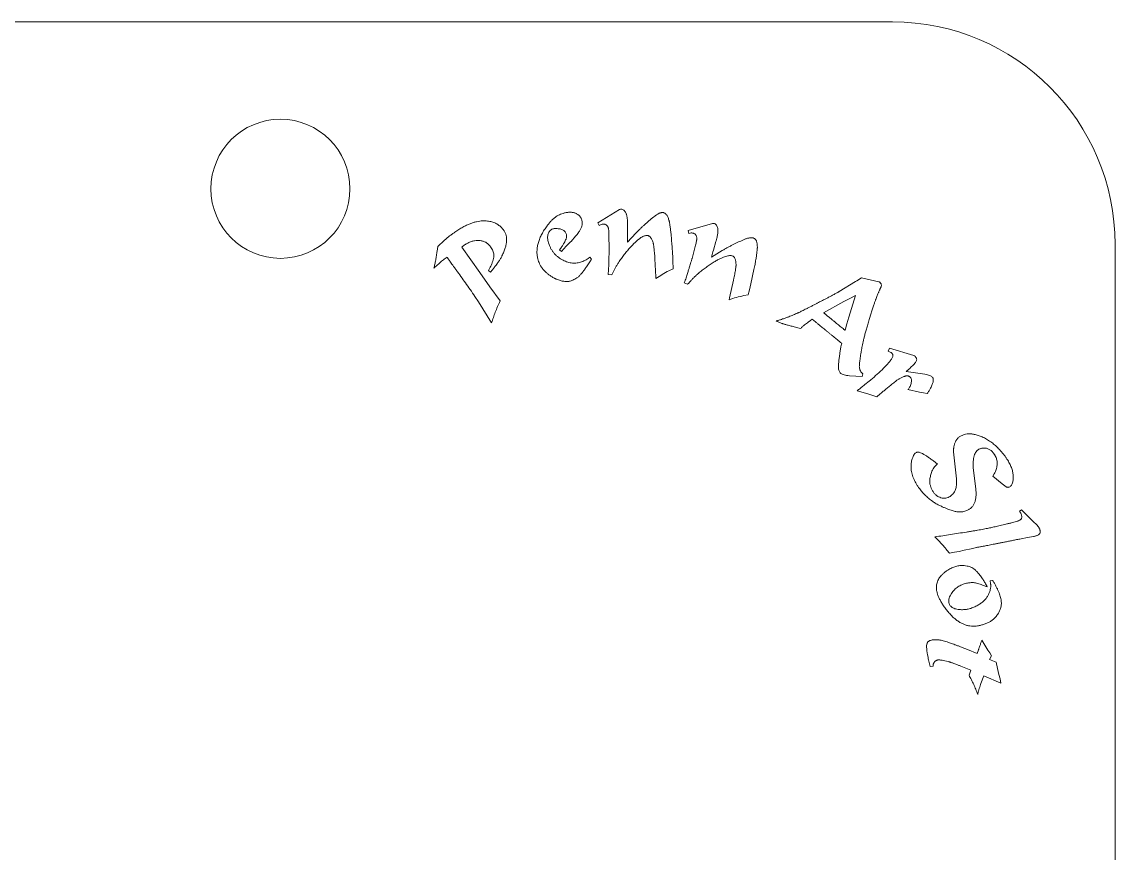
# Model space of a CAD drawing. Header units: millimetres. Extents: x -30 to 30, y -30 to 30.
# Drawn here: x -9.29 to 30, y 0.12 to 30 of the extents above; entities that cross this region are included whole.
import ezdxf

# ---------------------------------------------------------------- set-up
doc = ezdxf.new("R2010")
doc.units = ezdxf.units.MM

msp = doc.modelspace()

# ---------------------------------------------------------------- linework, layer by layer
at = {"color": 7, "linetype": 'Continuous', "lineweight": 15}
for p, q in [((22, 30), (-22, 30)), ((12.183, 23.251), (11.41, 22.774)), ((11.41, 22.774), (11.459, 22.684)), ((11.459, 22.684), (11.502, 22.708)), ((11.798, 22.518), (11.803, 22.417)), ((11.803, 22.417), (11.806, 22.334)), ((12.47, 22.343), (12.479, 22.663)), ((12.778, 22.41), (12.472, 22.078)), ((12.479, 22.663), (12.476, 22.691)), ((15.528, 22.752), (14.656, 22.5)), ((14.656, 22.5), (14.677, 22.399)), ((14.677, 22.399), (14.725, 22.411)), ((5.882, 22.141), (5.653, 21.927)), ((10.272, 21.933), (10.426, 22.088)), ((10.426, 22.088), (10.445, 22.108)), ((10.445, 22.108), (10.603, 22.292)), ((11.806, 22.334), (11.815, 21.843)), ((12.469, 22.27), (12.47, 22.343)), ((12.472, 22.078), (12.469, 22.27)), ((14.099, 21.532), (14.064, 22.061)), ((14.938, 22.05), (14.917, 21.969)), ((14.959, 22.148), (14.938, 22.05)), ((15.561, 21.8), (15.654, 22.105)), ((15.654, 22.105), (15.66, 22.133)), ((5.653, 21.927), (5.633, 21.763)), ((6.521, 21.9), (6.62, 21.98)), ((7.162, 20.989), (6.521, 21.9)), ((10.077, 21.87), (10.029, 21.812)), ((10.029, 21.812), (10.106, 21.751)), ((10.106, 21.751), (10.272, 21.933)), ((14.917, 21.969), (14.795, 21.494)), ((15.875, 21.78), (15.491, 21.543)), ((15.491, 21.543), (15.54, 21.729)), ((15.54, 21.729), (15.561, 21.8)), ((30, -22), (30, 22)), ((11.117, 21.54), (11.062, 21.498)), ((11.186, 21.472), (11.117, 21.54)), ((11.12, 21.376), (11.186, 21.472)), ((13.458, 21.488), (13.492, 20.839)), ((14.109, 21.311), (14.099, 21.532)), ((14.11, 21.223), (14.109, 21.311)), ((14.111, 21.123), (14.11, 21.223)), ((7.528, 20.476), (7.162, 20.989)), ((7.542, 21.186), (7.475, 21.067)), ((7.475, 21.067), (7.556, 21.006)), ((7.556, 21.006), (7.664, 21.148)), ((11.781, 20.925), (11.908, 20.905)), ((11.908, 20.905), (11.935, 20.958)), ((11.935, 20.958), (11.957, 21.002)), ((13.492, 20.839), (13.497, 20.775)), ((13.964, 21.057), (14.111, 21.123)), ((16.911, 20.58), (17.02, 21.099)), ((7.893, 19.967), (7.528, 20.476)), ((14.515, 20.619), (14.632, 20.566)), ((14.632, 20.566), (14.673, 20.609)), ((14.673, 20.609), (14.706, 20.645)), ((16.282, 20.71), (16.14, 20.076)), ((16.86, 20.364), (16.911, 20.58)), ((20.67, 20.672), (20.082, 20.304)), ((20.712, 20.695), (20.67, 20.672)), ((20.884, 20.802), (20.712, 20.695)), ((21.511, 20.658), (20.884, 20.802)), ((6.992, 20.127), (7.119, 19.937)), ((16.14, 20.076), (16.126, 20.013)), ((16.653, 20.159), (16.813, 20.183)), ((16.813, 20.183), (16.839, 20.28)), ((16.839, 20.28), (16.86, 20.364)), ((20.25, 19.947), (20.459, 20.057)), ((20.666, 20.165), (20.428, 19.38)), ((20.459, 20.057), (20.666, 20.165)), ((7.119, 19.937), (7.589, 19.186)), ((19.522, 19.546), (20.25, 19.947)), ((18.971, 19.208), (19.05, 19.267)), ((19.05, 19.267), (19.117, 19.312)), ((19.117, 19.312), (19.226, 19.216)), ((20.428, 19.38), (20.359, 19.146)), ((21.161, 19.301), (21.233, 19.532)), ((18.469, 19.036), (18.696, 18.973)), ((19.226, 19.216), (19.241, 19.204)), ((20.359, 19.146), (20.293, 18.916)), ((20.146, 18.321), (20.107, 18.087)), ((20.169, 18.421), (20.146, 18.321)), ((20.173, 18.447), (20.169, 18.421)), ((21.889, 18.272), (21.838, 18.16)), ((21.838, 18.16), (21.892, 18.145)), ((22.768, 18.009), (21.889, 18.272)), ((20.905, 17.252), (20.934, 17.346)), ((22.492, 17.432), (22.637, 17.557)), ((23.157, 17.335), (22.492, 17.432)), ((22.637, 17.557), (22.648, 17.573)), ((22.648, 17.573), (22.748, 17.673)), ((23.208, 17.324), (23.157, 17.335)), ((20.451, 17.283), (20.905, 17.252)), ((20.731, 16.738), (20.942, 16.675)), ((20.942, 16.675), (21.148, 16.613)), ((21.148, 16.613), (21.293, 16.573)), ((21.293, 16.573), (21.437, 16.527)), ((21.437, 16.527), (21.561, 16.629)), ((22.555, 16.786), (22.972, 16.691)), ((22.972, 16.691), (23.107, 16.665)), ((23.107, 16.665), (23.243, 16.642)), ((24.192, 14.547), (24.292, 13.681)), ((23.611, 14.108), (23.474, 14.216)), ((24.901, 13.967), (24.895, 14.004)), ((24.992, 13.221), (24.901, 13.967)), ((25.657, 13.756), (25.602, 13.67)), ((24.292, 13.681), (24.301, 13.576)), ((25.602, 13.67), (25.939, 13.398)), ((25.939, 13.398), (26.089, 13.286)), ((26.636, 12.464), (26.566, 12.415)), ((26.566, 12.415), (26.591, 12.378)), ((27.042, 12.059), (26.636, 12.464)), ((26.5, 12.058), (26.306, 12.002)), ((27.064, 12.035), (27.042, 12.059)), ((27.17, 11.928), (27.064, 12.035)), ((27.243, 11.847), (27.17, 11.928)), ((26.62, 11.42), (26.845, 11.462)), ((26.845, 11.462), (27.069, 11.499)), ((24.39, 10.968), (24.577, 11.008)), ((24.577, 11.008), (24.823, 11.062)), ((24.823, 11.062), (25.014, 11.108)), ((24.045, 10.901), (24.228, 10.936)), ((24.228, 10.936), (24.39, 10.968)), ((25.594, 9.925), (25.511, 9.913)), ((25.511, 9.913), (25.526, 9.816)), ((24.068, 9.371), (24.121, 9.454)), ((25.233, 9.756), (25.403, 9.688)), ((25.429, 7.414), (25.21, 7.776)), ((23.236, 7.395), (23.262, 7.244)), ((23.262, 7.244), (23.268, 7.208)), ((25.036, 7.295), (24.693, 7.445)), ((25.087, 7.427), (25.036, 7.295)), ((25.494, 7.315), (25.429, 7.414)), ((25.49, 7.087), (25.555, 7.219)), ((25.728, 6.982), (25.49, 7.087)), ((25.555, 7.219), (25.494, 7.315)), ((23.354, 6.832), (23.457, 6.847)), ((23.821, 7.045), (23.998, 7.007)), ((23.998, 7.007), (24.025, 7.001)), ((24.453, 6.843), (24.753, 6.719)), ((24.813, 6.695), (24.748, 6.515)), ((24.753, 6.719), (24.813, 6.695)), ((25.777, 6.763), (25.728, 6.982)), ((25.825, 6.543), (25.777, 6.763)), ((25.178, 6.219), (25.284, 6.496)), ((25.284, 6.496), (25.894, 6.225)), ((25.862, 6.383), (25.825, 6.543)), ((25.894, 6.225), (25.862, 6.383))]:
    msp.add_line(p, q, dxfattribs=at)
msp.add_circle((0, 24), 2.5, dxfattribs=at)
msp.add_arc((22, 22), 8, 0, 90, dxfattribs=at)
for points, knots in [([(12.183, 23.251), (12.194, 23.257), (12.216, 23.269), (12.241, 23.269), (12.253, 23.269)], [0, 0, 0, 0, 0.510462, 1, 1, 1, 1]), ([(12.253, 23.269), (12.268, 23.266), (12.3, 23.26), (12.343, 23.231), (12.383, 23.187), (12.404, 23.151), (12.416, 23.132)], [0, 0, 0, 0, 0.20637, 0.431695, 0.693607, 1, 1, 1, 1]), ([(6.264, 22.439), (6.313, 22.472), (6.408, 22.536), (6.549, 22.62), (6.683, 22.689), (6.81, 22.744), (6.931, 22.787), (7.048, 22.819), (7.16, 22.839), (7.234, 22.844), (7.27, 22.847)], [0, 0, 0, 0, 0.161335, 0.310874, 0.447404, 0.57255, 0.688483, 0.797953, 0.901688, 1, 1, 1, 1]), ([(7.27, 22.847), (7.299, 22.847), (7.356, 22.848), (7.44, 22.843), (7.52, 22.831), (7.596, 22.813), (7.668, 22.79), (7.735, 22.761), (7.798, 22.727), (7.854, 22.686), (7.906, 22.643), (7.953, 22.598), (7.994, 22.553), (8.017, 22.521), (8.029, 22.505)], [0, 0, 0, 0, 0.100256, 0.196905, 0.289066, 0.378785, 0.465735, 0.549409, 0.630999, 0.71108, 0.789265, 0.862859, 0.933314, 1, 1, 1, 1]), ([(9.562, 22.637), (9.588, 22.672), (9.638, 22.74), (9.716, 22.83), (9.792, 22.908), (9.869, 22.972), (9.947, 23.026), (10.029, 23.069), (10.115, 23.105), (10.176, 23.122), (10.206, 23.131)], [0, 0, 0, 0, 0.1578396, 0.3028062, 0.4327535, 0.5508086, 0.6624606, 0.7735101, 0.8862339, 1, 1, 1, 1]), ([(10.206, 23.131), (10.226, 23.135), (10.266, 23.144), (10.324, 23.153), (10.381, 23.158), (10.434, 23.158), (10.486, 23.153), (10.535, 23.144), (10.581, 23.131), (10.625, 23.113), (10.665, 23.092), (10.702, 23.068), (10.735, 23.04), (10.764, 23.011), (10.788, 22.978), (10.809, 22.942), (10.826, 22.904), (10.833, 22.877), (10.837, 22.864)], [0, 0, 0, 0, 0.081217, 0.158806, 0.23152, 0.302256, 0.368953, 0.433921, 0.496723, 0.558237, 0.617659, 0.675559, 0.730673, 0.783745, 0.837403, 0.890369, 0.944061, 1, 1, 1, 1]), ([(10.837, 22.864), (10.842, 22.838), (10.852, 22.785), (10.843, 22.702), (10.82, 22.615), (10.784, 22.542), (10.745, 22.478), (10.706, 22.423), (10.658, 22.359), (10.622, 22.315), (10.603, 22.292)], [0, 0, 0, 0, 0.12157, 0.24964, 0.387244, 0.53968, 0.628842, 0.734518, 0.858676, 1, 1, 1, 1]), ([(12.416, 23.132), (12.42, 23.121), (12.43, 23.1), (12.442, 23.064), (12.45, 23.023), (12.46, 22.977), (12.466, 22.922), (12.471, 22.856), (12.475, 22.777), (12.476, 22.721), (12.476, 22.691)], [0, 0, 0, 0, 0.074824, 0.158836, 0.252649, 0.354832, 0.475292, 0.623359, 0.797746, 1, 1, 1, 1]), ([(12.778, 22.41), (12.809, 22.44), (12.868, 22.5), (12.956, 22.585), (13.04, 22.666), (13.15, 22.765), (13.287, 22.885), (13.414, 22.987), (13.499, 23.052), (13.54, 23.078), (13.579, 23.101), (13.615, 23.12), (13.651, 23.133), (13.684, 23.142), (13.716, 23.147), (13.736, 23.147), (13.746, 23.146)], [0, 0, 0, 0, 0.104076, 0.203243, 0.297885, 0.387675, 0.563345, 0.740718, 0.783535, 0.823025, 0.859009, 0.892519, 0.922838, 0.950488, 0.97645, 1, 1, 1, 1]), ([(13.746, 23.146), (13.757, 23.145), (13.781, 23.141), (13.814, 23.126), (13.844, 23.103), (13.873, 23.073), (13.898, 23.034), (13.922, 22.988), (13.944, 22.935), (13.956, 22.896), (13.962, 22.876)], [0, 0, 0, 0, 0.095324, 0.192014, 0.293544, 0.405589, 0.529917, 0.670018, 0.825802, 1, 1, 1, 1]), ([(13.962, 22.876), (13.965, 22.866), (13.972, 22.843), (13.979, 22.805), (13.988, 22.761), (13.992, 22.73), (13.994, 22.713)], [0, 0, 0, 0, 0.198316, 0.429351, 0.695419, 1, 1, 1, 1]), ([(5.882, 22.141), (5.915, 22.169), (5.981, 22.225), (6.078, 22.302), (6.172, 22.373), (6.234, 22.417), (6.264, 22.439)], [0, 0, 0, 0, 0.271701, 0.529511, 0.771681, 1, 1, 1, 1]), ([(8.029, 22.505), (8.046, 22.477), (8.081, 22.42), (8.114, 22.325), (8.131, 22.222), (8.131, 22.133), (8.123, 22.058), (8.113, 21.998), (8.099, 21.936), (8.08, 21.871), (8.057, 21.804), (8.03, 21.734), (7.999, 21.662), (7.975, 21.613), (7.963, 21.588)], [0, 0, 0, 0, 0.103005, 0.205427, 0.311675, 0.423955, 0.483154, 0.546295, 0.612236, 0.681356, 0.755184, 0.832993, 0.914258, 1, 1, 1, 1]), ([(9.249, 21.486), (9.24, 21.53), (9.222, 21.618), (9.217, 21.754), (9.23, 21.895), (9.259, 22.039), (9.307, 22.186), (9.373, 22.337), (9.458, 22.488), (9.527, 22.586), (9.562, 22.637)], [0, 0, 0, 0, 0.107961, 0.218138, 0.331842, 0.450727, 0.576549, 0.709028, 0.849889, 1, 1, 1, 1]), ([(9.82, 22.565), (9.799, 22.559), (9.759, 22.547), (9.708, 22.511), (9.664, 22.465), (9.632, 22.407), (9.61, 22.341), (9.601, 22.267), (9.606, 22.186), (9.617, 22.131), (9.623, 22.102)], [0, 0, 0, 0, 0.1135825, 0.220978, 0.3305501, 0.4466919, 0.569141, 0.700419, 0.8425734, 1, 1, 1, 1]), ([(9.907, 22.571), (9.891, 22.572), (9.862, 22.572), (9.833, 22.567), (9.82, 22.565)], [0, 0, 0, 0, 0.5427188, 1, 1, 1, 1]), ([(10.279, 22.358), (10.275, 22.374), (10.265, 22.407), (10.238, 22.449), (10.204, 22.486), (10.161, 22.515), (10.109, 22.539), (10.049, 22.557), (9.981, 22.568), (9.932, 22.57), (9.907, 22.571)], [0, 0, 0, 0, 0.1098526, 0.215338, 0.3210824, 0.432465, 0.553476, 0.687247, 0.8344633, 1, 1, 1, 1]), ([(11.618, 22.729), (11.599, 22.729), (11.559, 22.729), (11.521, 22.715), (11.502, 22.708)], [0, 0, 0, 0, 0.472102, 1, 1, 1, 1]), ([(11.798, 22.518), (11.796, 22.533), (11.794, 22.561), (11.782, 22.601), (11.767, 22.637), (11.744, 22.667), (11.719, 22.693), (11.688, 22.712), (11.655, 22.725), (11.63, 22.728), (11.618, 22.729)], [0, 0, 0, 0, 0.146095, 0.279035, 0.405005, 0.52758, 0.645475, 0.761386, 0.877196, 1, 1, 1, 1]), ([(13.994, 22.713), (14.001, 22.667), (14.016, 22.57), (14.034, 22.415), (14.051, 22.244), (14.06, 22.124), (14.064, 22.061)], [0, 0, 0, 0, 0.212988, 0.450556, 0.712855, 1, 1, 1, 1]), ([(14.843, 22.401), (14.825, 22.406), (14.786, 22.417), (14.746, 22.413), (14.725, 22.411)], [0, 0, 0, 0, 0.471891, 1, 1, 1, 1]), ([(14.959, 22.148), (14.962, 22.163), (14.966, 22.191), (14.966, 22.233), (14.961, 22.272), (14.948, 22.307), (14.93, 22.339), (14.906, 22.365), (14.877, 22.387), (14.854, 22.396), (14.843, 22.401)], [0, 0, 0, 0, 0.146327, 0.280529, 0.407575, 0.529445, 0.64677, 0.763254, 0.877996, 1, 1, 1, 1]), ([(15.528, 22.752), (15.54, 22.754), (15.564, 22.759), (15.588, 22.752), (15.6, 22.749)], [0, 0, 0, 0, 0.505997, 1, 1, 1, 1]), ([(15.6, 22.749), (15.613, 22.742), (15.642, 22.728), (15.677, 22.688), (15.703, 22.636), (15.715, 22.595), (15.721, 22.573)], [0, 0, 0, 0, 0.2071185, 0.4307691, 0.693518, 1, 1, 1, 1]), ([(15.721, 22.573), (15.722, 22.562), (15.725, 22.539), (15.726, 22.501), (15.724, 22.459), (15.72, 22.412), (15.712, 22.357), (15.699, 22.292), (15.682, 22.216), (15.667, 22.162), (15.66, 22.133)], [0, 0, 0, 0, 0.075784, 0.158481, 0.253034, 0.355248, 0.476091, 0.62341, 0.797409, 1, 1, 1, 1]), ([(7.478, 22.001), (7.466, 22.013), (7.442, 22.035), (7.401, 22.064), (7.358, 22.088), (7.311, 22.108), (7.262, 22.123), (7.209, 22.135), (7.154, 22.141), (7.076, 22.145), (6.975, 22.136), (6.854, 22.106), (6.734, 22.053), (6.659, 22.005), (6.62, 21.98)], [0, 0, 0, 0, 0.0534352, 0.1065567, 0.1604122, 0.2139658, 0.2698026, 0.32732, 0.3875312, 0.450232, 0.5795048, 0.7115672, 0.8511983, 1, 1, 1, 1]), ([(9.623, 22.102), (9.633, 22.068), (9.651, 22.003), (9.689, 21.91), (9.734, 21.821), (9.789, 21.74), (9.85, 21.665), (9.917, 21.597), (9.99, 21.535), (10.042, 21.5), (10.069, 21.482)], [0, 0, 0, 0, 0.132364, 0.260125, 0.386766, 0.511712, 0.634872, 0.756799, 0.878548, 1, 1, 1, 1]), ([(10.077, 21.87), (10.09, 21.889), (10.114, 21.923), (10.149, 21.972), (10.176, 22.018), (10.207, 22.068), (10.237, 22.126), (10.256, 22.172), (10.264, 22.194)], [0, 0, 0, 0, 0.179233, 0.339863, 0.480536, 0.601277, 0.813027, 1, 1, 1, 1]), ([(10.264, 22.194), (10.269, 22.209), (10.279, 22.236), (10.287, 22.279), (10.287, 22.319), (10.282, 22.345), (10.279, 22.358)], [0, 0, 0, 0, 0.273856, 0.526728, 0.767923, 1, 1, 1, 1]), ([(13.184, 22.322), (13.169, 22.321), (13.135, 22.321), (13.081, 22.306), (13.022, 22.279), (12.968, 22.25), (12.922, 22.22), (12.885, 22.192), (12.845, 22.161), (12.804, 22.124), (12.759, 22.084), (12.714, 22.039), (12.665, 21.991), (12.632, 21.956), (12.616, 21.938)], [0, 0, 0, 0, 0.065965, 0.143547, 0.235829, 0.343202, 0.403745, 0.469602, 0.542629, 0.62131, 0.706557, 0.797042, 0.895501, 1, 1, 1, 1]), ([(13.392, 22.07), (13.385, 22.09), (13.373, 22.126), (13.35, 22.175), (13.326, 22.217), (13.301, 22.253), (13.274, 22.281), (13.246, 22.302), (13.216, 22.317), (13.195, 22.32), (13.184, 22.322)], [0, 0, 0, 0, 0.176377, 0.332911, 0.474055, 0.599408, 0.712227, 0.812566, 0.908018, 1, 1, 1, 1]), ([(13.458, 21.488), (13.456, 21.528), (13.451, 21.603), (13.443, 21.708), (13.434, 21.799), (13.427, 21.876), (13.419, 21.941), (13.41, 21.994), (13.402, 22.036), (13.395, 22.06), (13.392, 22.07)], [0, 0, 0, 0, 0.20406, 0.384555, 0.539363, 0.670551, 0.780502, 0.871677, 0.945143, 1, 1, 1, 1]), ([(15.875, 21.78), (15.912, 21.801), (15.985, 21.843), (16.093, 21.901), (16.196, 21.956), (16.328, 22.023), (16.493, 22.102), (16.643, 22.166), (16.742, 22.205), (16.788, 22.22), (16.832, 22.231), (16.872, 22.239), (16.91, 22.243), (16.944, 22.242), (16.976, 22.239), (16.995, 22.233), (17.005, 22.23)], [0, 0, 0, 0, 0.103773, 0.20318, 0.297765, 0.387772, 0.563752, 0.740727, 0.783769, 0.823044, 0.859007, 0.892809, 0.922903, 0.950742, 0.976104, 1, 1, 1, 1]), ([(17.005, 22.23), (17.015, 22.225), (17.037, 22.215), (17.064, 22.192), (17.087, 22.161), (17.107, 22.124), (17.122, 22.081), (17.132, 22.03), (17.139, 21.973), (17.14, 21.933), (17.141, 21.912)], [0, 0, 0, 0, 0.095152, 0.191187, 0.293976, 0.406083, 0.530401, 0.670435, 0.826759, 1, 1, 1, 1]), ([(5.514, 21.147), (5.526, 21.195), (5.55, 21.293), (5.581, 21.443), (5.61, 21.6), (5.625, 21.708), (5.633, 21.763)], [0, 0, 0, 0, 0.237038, 0.479314, 0.73297, 1, 1, 1, 1]), ([(7.578, 21.882), (7.563, 21.902), (7.533, 21.944), (7.497, 21.982), (7.478, 22.001)], [0, 0, 0, 0, 0.483996, 1, 1, 1, 1]), ([(7.542, 21.186), (7.561, 21.224), (7.595, 21.294), (7.633, 21.398), (7.66, 21.491), (7.672, 21.577), (7.671, 21.657), (7.653, 21.735), (7.623, 21.811), (7.593, 21.858), (7.578, 21.882)], [0, 0, 0, 0, 0.169867, 0.318904, 0.449671, 0.563523, 0.669224, 0.774609, 0.884359, 1, 1, 1, 1]), ([(11.802, 21.285), (11.802, 21.328), (11.804, 21.409), (11.807, 21.52), (11.809, 21.615), (11.812, 21.694), (11.812, 21.755), (11.814, 21.799), (11.814, 21.827), (11.815, 21.84), (11.815, 21.843)], [0, 0, 0, 0, 0.231016, 0.431243, 0.601869, 0.741679, 0.851858, 0.931251, 0.981012, 1, 1, 1, 1]), ([(12.616, 21.938), (12.576, 21.895), (12.497, 21.808), (12.385, 21.673), (12.277, 21.533), (12.21, 21.436), (12.177, 21.387)], [0, 0, 0, 0, 0.248971, 0.497983, 0.748179, 1, 1, 1, 1]), ([(17.128, 21.746), (17.123, 21.7), (17.111, 21.602), (17.087, 21.448), (17.056, 21.278), (17.033, 21.16), (17.02, 21.099)], [0, 0, 0, 0, 0.213133, 0.450603, 0.713575, 1, 1, 1, 1]), ([(17.141, 21.912), (17.141, 21.901), (17.141, 21.877), (17.139, 21.839), (17.135, 21.794), (17.13, 21.763), (17.128, 21.746)], [0, 0, 0, 0, 0.194445, 0.428875, 0.695813, 1, 1, 1, 1]), ([(5.989, 21.538), (5.944, 21.506), (5.857, 21.444), (5.734, 21.347), (5.619, 21.249), (5.549, 21.181), (5.514, 21.147)], [0, 0, 0, 0, 0.265318, 0.520787, 0.764493, 1, 1, 1, 1]), ([(6.992, 20.127), (6.934, 20.211), (6.82, 20.375), (6.652, 20.616), (6.488, 20.844), (6.358, 21.026), (6.259, 21.161), (6.196, 21.25), (6.14, 21.326), (6.093, 21.391), (6.055, 21.444), (6.025, 21.486), (6.004, 21.516), (5.993, 21.532), (5.989, 21.538)], [0, 0, 0, 0, 0.176859, 0.346524, 0.508815, 0.663607, 0.734926, 0.797855, 0.85253, 0.898728, 0.936761, 0.966317, 0.987396, 1, 1, 1, 1]), ([(7.963, 21.588), (7.948, 21.558), (7.916, 21.494), (7.865, 21.417), (7.815, 21.351), (7.772, 21.29), (7.72, 21.222), (7.684, 21.173), (7.664, 21.148)], [0, 0, 0, 0, 0.193282, 0.400007, 0.517882, 0.657056, 0.818003, 1, 1, 1, 1]), ([(9.742, 20.847), (9.71, 20.868), (9.647, 20.909), (9.562, 20.978), (9.486, 21.051), (9.42, 21.13), (9.362, 21.212), (9.314, 21.299), (9.276, 21.391), (9.258, 21.454), (9.249, 21.486)], [0, 0, 0, 0, 0.1383484, 0.2699661, 0.3975194, 0.5209569, 0.6413858, 0.7606802, 0.8798358, 1, 1, 1, 1]), ([(10.069, 21.482), (10.098, 21.466), (10.154, 21.433), (10.24, 21.393), (10.326, 21.362), (10.412, 21.341), (10.496, 21.328), (10.58, 21.326), (10.664, 21.331), (10.719, 21.343), (10.746, 21.349)], [0, 0, 0, 0, 0.14098, 0.2743679, 0.4028371, 0.5266587, 0.6462915, 0.7646661, 0.8814203, 1, 1, 1, 1]), ([(11.12, 21.376), (11.103, 21.351), (11.069, 21.303), (11.023, 21.233), (10.98, 21.172), (10.942, 21.118), (10.908, 21.071), (10.88, 21.031), (10.856, 20.999), (10.82, 20.952), (10.771, 20.892), (10.72, 20.849), (10.696, 20.828)], [0, 0, 0, 0, 0.132636, 0.252346, 0.360211, 0.455148, 0.538253, 0.608427, 0.667559, 0.713002, 0.86334, 1, 1, 1, 1]), ([(10.746, 21.349), (10.773, 21.357), (10.827, 21.372), (10.907, 21.406), (10.986, 21.447), (11.036, 21.481), (11.062, 21.498)], [0, 0, 0, 0, 0.238048, 0.482622, 0.735941, 1, 1, 1, 1]), ([(11.781, 20.925), (11.784, 20.958), (11.788, 21.022), (11.794, 21.115), (11.799, 21.202), (11.801, 21.258), (11.802, 21.285)], [0, 0, 0, 0, 0.27499, 0.535137, 0.774993, 1, 1, 1, 1]), ([(12.177, 21.387), (12.156, 21.356), (12.114, 21.293), (12.057, 21.196), (12.005, 21.098), (11.973, 21.034), (11.957, 21.002)], [0, 0, 0, 0, 0.252591, 0.510096, 0.761755, 1, 1, 1, 1]), ([(14.632, 20.96), (14.644, 21.001), (14.667, 21.078), (14.701, 21.185), (14.728, 21.276), (14.751, 21.351), (14.769, 21.41), (14.783, 21.452), (14.79, 21.479), (14.794, 21.491), (14.795, 21.494)], [0, 0, 0, 0, 0.231297, 0.431887, 0.601423, 0.742515, 0.851421, 0.931884, 0.981293, 1, 1, 1, 1]), ([(15.591, 21.369), (15.541, 21.338), (15.442, 21.277), (15.298, 21.176), (15.156, 21.071), (15.066, 20.995), (15.02, 20.958)], [0, 0, 0, 0, 0.248735, 0.498216, 0.74806, 1, 1, 1, 1]), ([(16.241, 21.587), (16.226, 21.591), (16.194, 21.6), (16.138, 21.6), (16.074, 21.59), (16, 21.572), (15.915, 21.541), (15.818, 21.497), (15.708, 21.439), (15.632, 21.394), (15.591, 21.369)], [0, 0, 0, 0, 0.06553, 0.143659, 0.234824, 0.342326, 0.46912, 0.620757, 0.797124, 1, 1, 1, 1]), ([(16.375, 21.289), (16.373, 21.309), (16.37, 21.347), (16.363, 21.401), (16.351, 21.448), (16.337, 21.489), (16.318, 21.524), (16.296, 21.552), (16.271, 21.574), (16.251, 21.583), (16.241, 21.587)], [0, 0, 0, 0, 0.175339, 0.332507, 0.473095, 0.59756, 0.710918, 0.811937, 0.907291, 1, 1, 1, 1]), ([(16.282, 20.71), (16.29, 20.749), (16.306, 20.822), (16.326, 20.926), (16.344, 21.016), (16.356, 21.092), (16.366, 21.157), (16.372, 21.21), (16.376, 21.253), (16.375, 21.278), (16.375, 21.289)], [0, 0, 0, 0, 0.204555, 0.383306, 0.538919, 0.669915, 0.780059, 0.871652, 0.944919, 1, 1, 1, 1]), ([(9.835, 20.79), (9.821, 20.799), (9.79, 20.818), (9.759, 20.837), (9.742, 20.847)], [0, 0, 0, 0, 0.459726, 1, 1, 1, 1]), ([(10.696, 20.828), (10.67, 20.81), (10.622, 20.776), (10.548, 20.736), (10.48, 20.702), (10.434, 20.689), (10.412, 20.683)], [0, 0, 0, 0, 0.291265, 0.55358, 0.789901, 1, 1, 1, 1]), ([(13.964, 21.057), (13.883, 21.013), (13.723, 20.927), (13.572, 20.825), (13.497, 20.775)], [0, 0, 0, 0, 0.502235, 1, 1, 1, 1]), ([(14.515, 20.619), (14.527, 20.65), (14.55, 20.71), (14.579, 20.798), (14.608, 20.881), (14.624, 20.934), (14.632, 20.96)], [0, 0, 0, 0, 0.275123, 0.534489, 0.775898, 1, 1, 1, 1]), ([(15.02, 20.958), (14.992, 20.933), (14.935, 20.884), (14.855, 20.805), (14.777, 20.726), (14.729, 20.671), (14.706, 20.645)], [0, 0, 0, 0, 0.25001, 0.50903, 0.761735, 1, 1, 1, 1]), ([(9.925, 20.75), (9.915, 20.754), (9.896, 20.762), (9.871, 20.773), (9.851, 20.782), (9.84, 20.787), (9.835, 20.79)], [0, 0, 0, 0, 0.340834, 0.618039, 0.840616, 1, 1, 1, 1]), ([(10.412, 20.683), (10.395, 20.679), (10.361, 20.671), (10.306, 20.668), (10.249, 20.669), (10.19, 20.675), (10.127, 20.685), (10.062, 20.702), (9.994, 20.724), (9.949, 20.741), (9.925, 20.75)], [0, 0, 0, 0, 0.105107, 0.212586, 0.326395, 0.446084, 0.572261, 0.707378, 0.848839, 1, 1, 1, 1]), ([(21.587, 20.578), (21.592, 20.566), (21.603, 20.541), (21.597, 20.508), (21.588, 20.484), (21.581, 20.467), (21.572, 20.444), (21.56, 20.417), (21.547, 20.386), (21.53, 20.35), (21.511, 20.31), (21.498, 20.282), (21.491, 20.267)], [0, 0, 0, 0, 0.115462, 0.242712, 0.284518, 0.342038, 0.414581, 0.50033, 0.603696, 0.721098, 0.851729, 1, 1, 1, 1]), ([(21.511, 20.658), (21.518, 20.655), (21.533, 20.648), (21.552, 20.63), (21.571, 20.607), (21.582, 20.588), (21.587, 20.578)], [0, 0, 0, 0, 0.19997, 0.429045, 0.696377, 1, 1, 1, 1]), ([(16.653, 20.159), (16.564, 20.139), (16.386, 20.099), (16.213, 20.042), (16.126, 20.013)], [0, 0, 0, 0, 0.501062, 1, 1, 1, 1]), ([(19.205, 19.843), (19.235, 19.859), (19.294, 19.888), (19.376, 19.931), (19.45, 19.97), (19.517, 20.004), (19.575, 20.034), (19.625, 20.061), (19.666, 20.083), (19.691, 20.096), (19.703, 20.102)], [0, 0, 0, 0, 0.18281, 0.348771, 0.497342, 0.631157, 0.748124, 0.84825, 0.932025, 1, 1, 1, 1]), ([(19.703, 20.102), (19.727, 20.115), (19.774, 20.138), (19.84, 20.173), (19.898, 20.204), (19.949, 20.231), (19.993, 20.254), (20.029, 20.274), (20.059, 20.289), (20.075, 20.299), (20.082, 20.304)], [0, 0, 0, 0, 0.191949, 0.365335, 0.520162, 0.654356, 0.769277, 0.865652, 0.942751, 1, 1, 1, 1]), ([(21.491, 20.267), (21.483, 20.251), (21.467, 20.217), (21.443, 20.161), (21.419, 20.096), (21.399, 20.037), (21.381, 19.983), (21.365, 19.936), (21.348, 19.883), (21.328, 19.824), (21.307, 19.76), (21.284, 19.689), (21.259, 19.613), (21.242, 19.56), (21.233, 19.532)], [0, 0, 0, 0, 0.068292, 0.146573, 0.234614, 0.333307, 0.388819, 0.452377, 0.523713, 0.603093, 0.690519, 0.78599, 0.8887, 1, 1, 1, 1]), ([(7.893, 19.967), (7.863, 19.9), (7.804, 19.767), (7.723, 19.569), (7.652, 19.376), (7.61, 19.248), (7.589, 19.186)], [0, 0, 0, 0, 0.264562, 0.519649, 0.764871, 1, 1, 1, 1]), ([(18.271, 19.4), (18.328, 19.422), (18.437, 19.465), (18.558, 19.52), (18.641, 19.559), (18.692, 19.585), (18.754, 19.615), (18.825, 19.651), (18.907, 19.691), (18.997, 19.738), (19.098, 19.788), (19.168, 19.824), (19.205, 19.843)], [0, 0, 0, 0, 0.175971, 0.340439, 0.385604, 0.441327, 0.508198, 0.585354, 0.672511, 0.771386, 0.880263, 1, 1, 1, 1]), ([(17.822, 19.249), (17.835, 19.253), (17.866, 19.262), (17.916, 19.278), (17.978, 19.296), (18.022, 19.311), (18.045, 19.32)], [0, 0, 0, 0, 0.179379, 0.404164, 0.678919, 1, 1, 1, 1]), ([(18.045, 19.32), (18.067, 19.327), (18.107, 19.341), (18.166, 19.362), (18.22, 19.381), (18.255, 19.394), (18.271, 19.4)], [0, 0, 0, 0, 0.2798208, 0.5405239, 0.7802749, 1, 1, 1, 1]), ([(19.522, 19.546), (19.532, 19.537), (19.551, 19.522), (19.577, 19.501), (19.598, 19.483), (19.611, 19.472), (19.617, 19.467)], [0, 0, 0, 0, 0.311853, 0.5819, 0.813566, 1, 1, 1, 1]), ([(19.617, 19.467), (19.634, 19.454), (19.662, 19.431), (19.69, 19.407), (19.702, 19.398)], [0, 0, 0, 0, 0.58393, 1, 1, 1, 1]), ([(19.702, 19.398), (19.716, 19.386), (19.741, 19.365), (19.766, 19.345), (19.776, 19.336)], [0, 0, 0, 0, 0.580475, 1, 1, 1, 1]), ([(19.776, 19.336), (19.788, 19.326), (19.81, 19.309), (19.831, 19.291), (19.839, 19.284)], [0, 0, 0, 0, 0.582907, 1, 1, 1, 1]), ([(19.839, 19.284), (19.85, 19.275), (19.869, 19.26), (19.888, 19.244), (19.896, 19.238)], [0, 0, 0, 0, 0.5872159, 1, 1, 1, 1]), ([(21.161, 19.301), (21.143, 19.241), (21.109, 19.126), (21.061, 18.961), (21.019, 18.81), (20.994, 18.714), (20.983, 18.668)], [0, 0, 0, 0, 0.285116, 0.546479, 0.785084, 1, 1, 1, 1]), ([(18.469, 19.036), (18.442, 19.043), (18.391, 19.057), (18.317, 19.076), (18.252, 19.094), (18.195, 19.11), (18.145, 19.124), (18.103, 19.136), (18.069, 19.146), (18.033, 19.156), (17.991, 19.171), (17.939, 19.194), (17.882, 19.219), (17.843, 19.239), (17.822, 19.249)], [0, 0, 0, 0, 0.123255, 0.233356, 0.332672, 0.42002, 0.4954, 0.559745, 0.611196, 0.651615, 0.724467, 0.806437, 0.898713, 1, 1, 1, 1]), ([(18.971, 19.208), (18.95, 19.192), (18.904, 19.157), (18.832, 19.105), (18.758, 19.045), (18.717, 18.997), (18.696, 18.973)], [0, 0, 0, 0, 0.222504, 0.474868, 0.737147, 1, 1, 1, 1]), ([(20.173, 18.447), (20.16, 18.458), (20.132, 18.482), (20.085, 18.519), (20.034, 18.561), (19.977, 18.608), (19.914, 18.659), (19.844, 18.714), (19.77, 18.775), (19.691, 18.838), (19.613, 18.902), (19.54, 18.961), (19.474, 19.015), (19.414, 19.063), (19.361, 19.105), (19.315, 19.144), (19.276, 19.176), (19.252, 19.195), (19.241, 19.204)], [0, 0, 0, 0, 0.042981, 0.092313, 0.147837, 0.209208, 0.276932, 0.35093, 0.431119, 0.517235, 0.602923, 0.681564, 0.752383, 0.816584, 0.873308, 0.92256, 0.965191, 1, 1, 1, 1]), ([(19.896, 19.238), (19.905, 19.23), (19.922, 19.217), (19.938, 19.203), (19.945, 19.197)], [0, 0, 0, 0, 0.569749, 1, 1, 1, 1]), ([(19.945, 19.197), (19.953, 19.19), (19.968, 19.179), (19.982, 19.167), (19.987, 19.162)], [0, 0, 0, 0, 0.573197, 1, 1, 1, 1]), ([(19.987, 19.162), (20.009, 19.144), (20.052, 19.108), (20.118, 19.054), (20.185, 19), (20.232, 18.965), (20.255, 18.948)], [0, 0, 0, 0, 0.2426778, 0.4922798, 0.7463857, 1, 1, 1, 1]), ([(20.255, 18.948), (20.262, 18.942), (20.275, 18.932), (20.288, 18.921), (20.293, 18.916)], [0, 0, 0, 0, 0.566335, 1, 1, 1, 1]), ([(20.983, 18.668), (20.973, 18.63), (20.954, 18.557), (20.93, 18.449), (20.909, 18.348), (20.899, 18.282), (20.893, 18.25)], [0, 0, 0, 0, 0.2742187, 0.5312352, 0.774204, 1, 1, 1, 1]), ([(20.141, 17.367), (20.128, 17.379), (20.102, 17.404), (20.077, 17.455), (20.061, 17.516), (20.056, 17.574), (20.057, 17.627), (20.059, 17.674), (20.062, 17.728), (20.069, 17.787), (20.074, 17.854), (20.084, 17.926), (20.095, 18.005), (20.103, 18.059), (20.107, 18.087)], [0, 0, 0, 0, 0.07019, 0.144278, 0.226777, 0.32108, 0.375994, 0.43982, 0.5117, 0.591811, 0.680824, 0.779039, 0.885387, 1, 1, 1, 1]), ([(20.893, 18.25), (20.886, 18.21), (20.872, 18.133), (20.853, 18.022), (20.838, 17.923), (20.825, 17.835), (20.816, 17.759), (20.81, 17.694), (20.806, 17.64), (20.806, 17.583), (20.816, 17.522), (20.84, 17.455), (20.88, 17.395), (20.916, 17.362), (20.934, 17.346)], [0, 0, 0, 0, 0.129975, 0.247826, 0.353339, 0.446751, 0.52799, 0.596415, 0.653535, 0.698734, 0.77475, 0.847584, 0.921827, 1, 1, 1, 1]), ([(21.217, 17.132), (21.296, 17.199), (21.454, 17.334), (21.622, 17.497), (21.73, 17.607), (21.779, 17.659), (21.824, 17.706), (21.863, 17.751), (21.898, 17.791), (21.927, 17.829), (21.953, 17.862), (21.978, 17.901), (22.002, 17.945), (22.015, 17.996), (22.011, 18.043), (21.995, 18.068), (21.986, 18.08)], [0, 0, 0, 0, 0.24232, 0.489594, 0.549666, 0.605357, 0.656301, 0.703274, 0.744793, 0.782409, 0.815353, 0.843799, 0.891982, 0.93131, 0.965688, 1, 1, 1, 1]), ([(21.986, 18.08), (21.974, 18.093), (21.946, 18.12), (21.911, 18.136), (21.892, 18.145)], [0, 0, 0, 0, 0.462157, 1, 1, 1, 1]), ([(22.828, 17.963), (22.838, 17.948), (22.859, 17.917), (22.87, 17.867), (22.862, 17.819), (22.837, 17.777), (22.799, 17.726), (22.767, 17.692), (22.748, 17.673)], [0, 0, 0, 0, 0.160663, 0.334371, 0.437785, 0.580634, 0.765626, 1, 1, 1, 1]), ([(22.768, 18.009), (22.779, 18.003), (22.802, 17.992), (22.82, 17.973), (22.828, 17.963)], [0, 0, 0, 0, 0.494018, 1, 1, 1, 1]), ([(20.451, 17.283), (20.416, 17.286), (20.352, 17.291), (20.265, 17.308), (20.194, 17.33), (20.157, 17.355), (20.141, 17.367)], [0, 0, 0, 0, 0.3204394, 0.591623, 0.815761, 1, 1, 1, 1]), ([(23.208, 17.324), (23.236, 17.316), (23.288, 17.302), (23.356, 17.277), (23.408, 17.252), (23.431, 17.23), (23.442, 17.22)], [0, 0, 0, 0, 0.342498, 0.620293, 0.837223, 1, 1, 1, 1]), ([(20.731, 16.738), (20.765, 16.766), (20.834, 16.823), (20.937, 16.909), (21.043, 16.994), (21.114, 17.049), (21.15, 17.077)], [0, 0, 0, 0, 0.247179, 0.495136, 0.746889, 1, 1, 1, 1]), ([(21.15, 17.077), (21.164, 17.088), (21.186, 17.106), (21.208, 17.124), (21.217, 17.132)], [0, 0, 0, 0, 0.592567, 1, 1, 1, 1]), ([(22.01, 17.004), (21.97, 16.972), (21.893, 16.907), (21.778, 16.814), (21.667, 16.721), (21.596, 16.66), (21.561, 16.629)], [0, 0, 0, 0, 0.262357, 0.516763, 0.76133, 1, 1, 1, 1]), ([(22.409, 17.252), (22.376, 17.238), (22.311, 17.212), (22.235, 17.171), (22.177, 17.132), (22.127, 17.097), (22.07, 17.054), (22.031, 17.021), (22.01, 17.004)], [0, 0, 0, 0, 0.231205, 0.439596, 0.54783, 0.67627, 0.827885, 1, 1, 1, 1]), ([(22.643, 17.219), (22.637, 17.226), (22.624, 17.24), (22.601, 17.257), (22.575, 17.268), (22.546, 17.275), (22.515, 17.275), (22.482, 17.273), (22.446, 17.264), (22.422, 17.256), (22.409, 17.252)], [0, 0, 0, 0, 0.114249, 0.222704, 0.333574, 0.446085, 0.566075, 0.696791, 0.840948, 1, 1, 1, 1]), ([(22.555, 16.786), (22.566, 16.797), (22.589, 16.821), (22.617, 16.869), (22.643, 16.929), (22.656, 16.975), (22.664, 17)], [0, 0, 0, 0, 0.185256, 0.409262, 0.67922, 1, 1, 1, 1]), ([(22.676, 17.151), (22.673, 17.163), (22.666, 17.188), (22.651, 17.209), (22.643, 17.219)], [0, 0, 0, 0, 0.483901, 1, 1, 1, 1]), ([(22.664, 17), (22.67, 17.026), (22.681, 17.076), (22.677, 17.127), (22.676, 17.151)], [0, 0, 0, 0, 0.523384, 1, 1, 1, 1]), ([(23.442, 17.22), (23.447, 17.212), (23.458, 17.194), (23.466, 17.161), (23.465, 17.122), (23.46, 17.077), (23.447, 17.025), (23.427, 16.968), (23.401, 16.903), (23.379, 16.858), (23.368, 16.835)], [0, 0, 0, 0, 0.071203, 0.151435, 0.245501, 0.35653, 0.486713, 0.637478, 0.80701, 1, 1, 1, 1]), ([(23.368, 16.835), (23.36, 16.817), (23.345, 16.783), (23.315, 16.734), (23.281, 16.687), (23.256, 16.657), (23.243, 16.642)], [0, 0, 0, 0, 0.244725, 0.491354, 0.741781, 1, 1, 1, 1]), ([(24.231, 14.829), (24.237, 14.847), (24.249, 14.884), (24.274, 14.935), (24.303, 14.982), (24.337, 15.025), (24.377, 15.063), (24.421, 15.097), (24.471, 15.126), (24.506, 15.142), (24.524, 15.15)], [0, 0, 0, 0, 0.13072, 0.255917, 0.377088, 0.499079, 0.619306, 0.742707, 0.868878, 1, 1, 1, 1]), ([(24.524, 15.15), (24.557, 15.161), (24.624, 15.184), (24.733, 15.196), (24.85, 15.192), (24.929, 15.176), (24.97, 15.168)], [0, 0, 0, 0, 0.22873, 0.468143, 0.723418, 1, 1, 1, 1]), ([(24.97, 15.168), (24.994, 15.162), (25.043, 15.15), (25.116, 15.126), (25.19, 15.097), (25.264, 15.063), (25.339, 15.024), (25.414, 14.98), (25.491, 14.931), (25.541, 14.895), (25.566, 14.877)], [0, 0, 0, 0, 0.111632, 0.227124, 0.344938, 0.466738, 0.592902, 0.724628, 0.859973, 1, 1, 1, 1]), ([(24.192, 14.547), (24.191, 14.567), (24.19, 14.606), (24.193, 14.657), (24.2, 14.701), (24.207, 14.74), (24.218, 14.783), (24.226, 14.813), (24.231, 14.829)], [0, 0, 0, 0, 0.205905, 0.416881, 0.536306, 0.672875, 0.827734, 1, 1, 1, 1]), ([(25.135, 14.653), (25.114, 14.644), (25.073, 14.624), (25.022, 14.576), (24.979, 14.516), (24.945, 14.442), (24.919, 14.354), (24.903, 14.251), (24.894, 14.133), (24.895, 14.049), (24.895, 14.004)], [0, 0, 0, 0, 0.09223, 0.184618, 0.283809, 0.39212, 0.515138, 0.656592, 0.817292, 1, 1, 1, 1]), ([(25.671, 14.437), (25.657, 14.457), (25.632, 14.495), (25.589, 14.545), (25.546, 14.588), (25.501, 14.621), (25.454, 14.648), (25.406, 14.666), (25.355, 14.678), (25.304, 14.681), (25.255, 14.678), (25.21, 14.674), (25.17, 14.666), (25.146, 14.657), (25.135, 14.653)], [0, 0, 0, 0, 0.1125517, 0.2164361, 0.3110806, 0.399953, 0.4837346, 0.5654822, 0.6458882, 0.7286525, 0.8081767, 0.8786103, 0.9427993, 1, 1, 1, 1]), ([(25.566, 14.877), (25.61, 14.844), (25.697, 14.776), (25.774, 14.697), (25.813, 14.657)], [0, 0, 0, 0, 0.499154, 1, 1, 1, 1]), ([(25.813, 14.657), (25.839, 14.63), (25.89, 14.576), (25.962, 14.493), (26.027, 14.409), (26.086, 14.327), (26.138, 14.245), (26.185, 14.167), (26.224, 14.09), (26.246, 14.04), (26.257, 14.015)], [0, 0, 0, 0, 0.144757, 0.28383, 0.418214, 0.548572, 0.672806, 0.789037, 0.897851, 1, 1, 1, 1]), ([(22.753, 13.598), (22.741, 13.63), (22.717, 13.692), (22.691, 13.786), (22.673, 13.878), (22.663, 13.967), (22.663, 14.054), (22.669, 14.137), (22.684, 14.217), (22.7, 14.269), (22.708, 14.294)], [0, 0, 0, 0, 0.143117, 0.279879, 0.410234, 0.536055, 0.657499, 0.774672, 0.887941, 1, 1, 1, 1]), ([(22.708, 14.294), (22.718, 14.323), (22.737, 14.376), (22.772, 14.444), (22.81, 14.495), (22.842, 14.514), (22.856, 14.522)], [0, 0, 0, 0, 0.332554, 0.606277, 0.823711, 1, 1, 1, 1]), ([(22.856, 14.522), (22.871, 14.526), (22.901, 14.535), (22.954, 14.53), (23.012, 14.513), (23.063, 14.489), (23.109, 14.463), (23.149, 14.44), (23.193, 14.412), (23.241, 14.38), (23.294, 14.346), (23.35, 14.305), (23.411, 14.263), (23.452, 14.232), (23.474, 14.216)], [0, 0, 0, 0, 0.063102, 0.135041, 0.218284, 0.317587, 0.375179, 0.440747, 0.513682, 0.595136, 0.684604, 0.781604, 0.886625, 1, 1, 1, 1]), ([(25.657, 13.756), (25.67, 13.782), (25.696, 13.833), (25.726, 13.911), (25.746, 13.988), (25.759, 14.062), (25.762, 14.135), (25.757, 14.207), (25.743, 14.277), (25.727, 14.321), (25.719, 14.344)], [0, 0, 0, 0, 0.144168, 0.280773, 0.409607, 0.532486, 0.651594, 0.767657, 0.8837, 1, 1, 1, 1]), ([(25.7, 14.39), (25.694, 14.399), (25.683, 14.414), (25.674, 14.43), (25.671, 14.437)], [0, 0, 0, 0, 0.5800109, 1, 1, 1, 1]), ([(25.719, 14.344), (25.716, 14.352), (25.71, 14.367), (25.703, 14.383), (25.7, 14.39)], [0, 0, 0, 0, 0.5182795, 1, 1, 1, 1]), ([(23.399, 13.806), (23.391, 13.78), (23.375, 13.73), (23.358, 13.657), (23.345, 13.589), (23.338, 13.526), (23.337, 13.466), (23.341, 13.411), (23.35, 13.36), (23.361, 13.329), (23.366, 13.314)], [0, 0, 0, 0, 0.160786, 0.309601, 0.447498, 0.574574, 0.693096, 0.802658, 0.904649, 1, 1, 1, 1]), ([(23.611, 14.108), (23.586, 14.087), (23.537, 14.046), (23.478, 13.973), (23.429, 13.893), (23.409, 13.835), (23.399, 13.806)], [0, 0, 0, 0, 0.258086, 0.506976, 0.752479, 1, 1, 1, 1]), ([(26.257, 14.015), (26.266, 13.991), (26.284, 13.943), (26.306, 13.871), (26.323, 13.799), (26.334, 13.73), (26.339, 13.661), (26.339, 13.594), (26.335, 13.528), (26.326, 13.485), (26.322, 13.464)], [0, 0, 0, 0, 0.138796, 0.272379, 0.402408, 0.527172, 0.64835, 0.766819, 0.884489, 1, 1, 1, 1]), ([(22.951, 13.245), (22.93, 13.276), (22.89, 13.336), (22.836, 13.427), (22.79, 13.513), (22.765, 13.57), (22.753, 13.598)], [0, 0, 0, 0, 0.278516, 0.537543, 0.777077, 1, 1, 1, 1]), ([(24.106, 12.974), (24.125, 12.989), (24.161, 13.02), (24.207, 13.073), (24.243, 13.129), (24.269, 13.192), (24.287, 13.265), (24.298, 13.353), (24.303, 13.459), (24.301, 13.535), (24.301, 13.576)], [0, 0, 0, 0, 0.111678, 0.215663, 0.315283, 0.412742, 0.521864, 0.655625, 0.814444, 1, 1, 1, 1]), ([(26.322, 13.464), (26.316, 13.442), (26.306, 13.4), (26.277, 13.345), (26.239, 13.303), (26.207, 13.286), (26.191, 13.278)], [0, 0, 0, 0, 0.291284, 0.544683, 0.773666, 1, 1, 1, 1]), ([(23.442, 12.763), (23.392, 12.801), (23.295, 12.873), (23.164, 12.992), (23.048, 13.114), (22.983, 13.202), (22.951, 13.245)], [0, 0, 0, 0, 0.2695, 0.525636, 0.768017, 1, 1, 1, 1]), ([(23.366, 13.314), (23.371, 13.3), (23.379, 13.275), (23.388, 13.251), (23.391, 13.241)], [0, 0, 0, 0, 0.574048, 1, 1, 1, 1]), ([(23.391, 13.241), (23.399, 13.223), (23.414, 13.188), (23.44, 13.139), (23.469, 13.094), (23.501, 13.053), (23.534, 13.016), (23.571, 12.983), (23.611, 12.954), (23.666, 12.922), (23.737, 12.892), (23.825, 12.877), (23.914, 12.881), (23.97, 12.9), (23.999, 12.91)], [0, 0, 0, 0, 0.075083, 0.146675, 0.215995, 0.283104, 0.34793, 0.410975, 0.474655, 0.537187, 0.658134, 0.77098, 0.883259, 1, 1, 1, 1]), ([(24.067, 12.938), (24.075, 12.946), (24.087, 12.958), (24.101, 12.969), (24.106, 12.974)], [0, 0, 0, 0, 0.6189928, 1, 1, 1, 1]), ([(24.992, 13.221), (24.994, 13.195), (25, 13.146), (25.004, 13.074), (25.004, 13.005), (25, 12.939), (24.992, 12.877), (24.98, 12.818), (24.965, 12.763), (24.946, 12.711), (24.924, 12.662), (24.897, 12.619), (24.868, 12.578), (24.835, 12.541), (24.799, 12.508), (24.759, 12.479), (24.716, 12.454), (24.686, 12.44), (24.67, 12.434)], [0, 0, 0, 0, 0.083083, 0.161592, 0.237106, 0.308435, 0.376586, 0.441184, 0.503819, 0.563666, 0.621581, 0.677084, 0.731176, 0.785167, 0.837607, 0.891117, 0.944647, 1, 1, 1, 1]), ([(26.191, 13.278), (26.182, 13.275), (26.165, 13.269), (26.138, 13.269), (26.112, 13.273), (26.097, 13.282), (26.089, 13.286)], [0, 0, 0, 0, 0.265967, 0.508854, 0.749416, 1, 1, 1, 1]), ([(23.701, 12.612), (23.656, 12.634), (23.566, 12.677), (23.484, 12.734), (23.442, 12.763)], [0, 0, 0, 0, 0.490845, 1, 1, 1, 1]), ([(24.103, 12.446), (24.072, 12.456), (24.008, 12.479), (23.909, 12.517), (23.806, 12.562), (23.736, 12.595), (23.701, 12.612)], [0, 0, 0, 0, 0.226837, 0.469273, 0.727305, 1, 1, 1, 1]), ([(23.999, 12.91), (24.01, 12.915), (24.033, 12.924), (24.055, 12.933), (24.067, 12.938)], [0, 0, 0, 0, 0.495838, 1, 1, 1, 1]), ([(24.363, 12.388), (24.345, 12.39), (24.305, 12.393), (24.243, 12.405), (24.174, 12.422), (24.128, 12.438), (24.103, 12.446)], [0, 0, 0, 0, 0.211273, 0.447386, 0.709962, 1, 1, 1, 1]), ([(24.67, 12.434), (24.646, 12.425), (24.599, 12.408), (24.523, 12.393), (24.444, 12.385), (24.391, 12.387), (24.363, 12.388)], [0, 0, 0, 0, 0.240739, 0.485027, 0.737746, 1, 1, 1, 1]), ([(26.5, 12.058), (26.513, 12.062), (26.537, 12.071), (26.57, 12.088), (26.597, 12.107), (26.618, 12.129), (26.633, 12.154), (26.642, 12.18), (26.645, 12.209), (26.643, 12.229), (26.642, 12.239)], [0, 0, 0, 0, 0.159, 0.303354, 0.431928, 0.549755, 0.659548, 0.767382, 0.880037, 1, 1, 1, 1]), ([(26.642, 12.239), (26.64, 12.249), (26.636, 12.27), (26.625, 12.302), (26.61, 12.339), (26.597, 12.365), (26.591, 12.378)], [0, 0, 0, 0, 0.199961, 0.42839, 0.696673, 1, 1, 1, 1]), ([(24.663, 11.661), (24.709, 11.669), (24.799, 11.684), (24.929, 11.706), (25.05, 11.727), (25.163, 11.747), (25.266, 11.767), (25.362, 11.784), (25.448, 11.801), (25.528, 11.818), (25.607, 11.835), (25.689, 11.854), (25.777, 11.873), (25.871, 11.896), (25.972, 11.919), (26.078, 11.945), (26.19, 11.973), (26.267, 11.992), (26.306, 12.002)], [0, 0, 0, 0, 0.083815, 0.162453, 0.235592, 0.303623, 0.366478, 0.424157, 0.476736, 0.523757, 0.570474, 0.620521, 0.674581, 0.732065, 0.793562, 0.858779, 0.927337, 1, 1, 1, 1]), ([(27.243, 11.847), (27.251, 11.835), (27.265, 11.813), (27.283, 11.779), (27.296, 11.748), (27.3, 11.728), (27.302, 11.718)], [0, 0, 0, 0, 0.29955, 0.560627, 0.79548, 1, 1, 1, 1]), ([(23.517, 11.485), (23.612, 11.501), (23.802, 11.532), (24.088, 11.575), (24.375, 11.618), (24.567, 11.647), (24.663, 11.661)], [0, 0, 0, 0, 0.248316, 0.497967, 0.748659, 1, 1, 1, 1]), ([(24.045, 10.901), (24.005, 10.952), (23.924, 11.054), (23.796, 11.203), (23.66, 11.346), (23.565, 11.439), (23.517, 11.485)], [0, 0, 0, 0, 0.247081, 0.496296, 0.746713, 1, 1, 1, 1]), ([(26.62, 11.42), (26.567, 11.41), (26.463, 11.389), (26.311, 11.359), (26.168, 11.329), (26.031, 11.303), (25.904, 11.277), (25.783, 11.255), (25.671, 11.231), (25.567, 11.212), (25.471, 11.192), (25.382, 11.177), (25.302, 11.16), (25.229, 11.148), (25.164, 11.134), (25.107, 11.125), (25.058, 11.116), (25.028, 11.111), (25.014, 11.108)], [0, 0, 0, 0, 0.0996629, 0.1940177, 0.2838569, 0.3682304, 0.4481666, 0.5230346, 0.5930678, 0.6576371, 0.7177675, 0.7728322, 0.82306, 0.8682241, 0.9085494, 0.9442125, 0.9745633, 1, 1, 1, 1]), ([(27.219, 11.547), (27.207, 11.542), (27.184, 11.533), (27.149, 11.521), (27.11, 11.51), (27.083, 11.503), (27.069, 11.499)], [0, 0, 0, 0, 0.236152, 0.471852, 0.721153, 1, 1, 1, 1]), ([(27.302, 11.718), (27.304, 11.699), (27.308, 11.664), (27.294, 11.614), (27.264, 11.572), (27.234, 11.556), (27.219, 11.547)], [0, 0, 0, 0, 0.272582, 0.511953, 0.743235, 1, 1, 1, 1]), ([(23.578, 9.719), (23.581, 9.746), (23.587, 9.8), (23.612, 9.878), (23.646, 9.954), (23.692, 10.028), (23.75, 10.099), (23.818, 10.169), (23.898, 10.236), (23.957, 10.276), (23.988, 10.298)], [0, 0, 0, 0, 0.110108, 0.220028, 0.333627, 0.451266, 0.574826, 0.707214, 0.848388, 1, 1, 1, 1]), ([(23.988, 10.298), (24.011, 10.312), (24.056, 10.34), (24.126, 10.376), (24.199, 10.405), (24.271, 10.429), (24.346, 10.444), (24.421, 10.456), (24.498, 10.459), (24.55, 10.456), (24.576, 10.455)], [0, 0, 0, 0, 0.130991, 0.257716, 0.382932, 0.505898, 0.627915, 0.750544, 0.874228, 1, 1, 1, 1]), ([(24.576, 10.455), (24.61, 10.451), (24.675, 10.444), (24.767, 10.421), (24.85, 10.389), (24.91, 10.35), (24.956, 10.314), (24.992, 10.28), (25.03, 10.24), (25.071, 10.194), (25.113, 10.142), (25.158, 10.084), (25.205, 10.02), (25.236, 9.974), (25.253, 9.951)], [0, 0, 0, 0, 0.11632, 0.222959, 0.322411, 0.415941, 0.464956, 0.521138, 0.583646, 0.65263, 0.728785, 0.812086, 0.902126, 1, 1, 1, 1]), ([(24.91, 9.844), (24.892, 9.844), (24.853, 9.846), (24.793, 9.843), (24.726, 9.834), (24.68, 9.825), (24.657, 9.821)], [0, 0, 0, 0, 0.214757, 0.452956, 0.713801, 1, 1, 1, 1]), ([(25.233, 9.756), (25.204, 9.768), (25.148, 9.79), (25.064, 9.817), (24.986, 9.836), (24.935, 9.841), (24.91, 9.844)], [0, 0, 0, 0, 0.282466, 0.542255, 0.780138, 1, 1, 1, 1]), ([(25.253, 9.951), (25.264, 9.933), (25.29, 9.894), (25.327, 9.831), (25.367, 9.762), (25.391, 9.713), (25.403, 9.688)], [0, 0, 0, 0, 0.211072, 0.457509, 0.725003, 1, 1, 1, 1]), ([(25.594, 9.925), (25.617, 9.892), (25.662, 9.828), (25.698, 9.758), (25.716, 9.723)], [0, 0, 0, 0, 0.5049024, 1, 1, 1, 1]), ([(23.977, 8.819), (23.943, 8.862), (23.879, 8.944), (23.793, 9.069), (23.721, 9.189), (23.664, 9.304), (23.62, 9.414), (23.591, 9.52), (23.575, 9.621), (23.577, 9.687), (23.578, 9.719)], [0, 0, 0, 0, 0.162479, 0.312206, 0.450618, 0.578077, 0.695758, 0.803923, 0.90478, 1, 1, 1, 1]), ([(24.657, 9.821), (24.629, 9.814), (24.574, 9.8), (24.496, 9.772), (24.421, 9.736), (24.352, 9.693), (24.286, 9.644), (24.226, 9.587), (24.17, 9.524), (24.137, 9.478), (24.121, 9.454)], [0, 0, 0, 0, 0.128526, 0.253133, 0.376497, 0.49902, 0.620859, 0.744406, 0.870224, 1, 1, 1, 1]), ([(24.927, 8.963), (24.972, 8.984), (25.059, 9.025), (25.176, 9.1), (25.277, 9.182), (25.361, 9.273), (25.428, 9.37), (25.478, 9.474), (25.513, 9.583), (25.522, 9.658), (25.527, 9.696)], [0, 0, 0, 0, 0.149289, 0.288377, 0.417791, 0.540137, 0.658267, 0.772316, 0.885439, 1, 1, 1, 1]), ([(25.531, 9.756), (25.529, 9.768), (25.526, 9.787), (25.526, 9.808), (25.526, 9.816)], [0, 0, 0, 0, 0.594798, 1, 1, 1, 1]), ([(25.527, 9.696), (25.527, 9.707), (25.529, 9.726), (25.53, 9.746), (25.531, 9.756)], [0, 0, 0, 0, 0.522124, 1, 1, 1, 1]), ([(25.716, 9.723), (25.733, 9.689), (25.766, 9.624), (25.809, 9.528), (25.845, 9.437), (25.872, 9.352), (25.892, 9.271), (25.906, 9.194), (25.911, 9.12), (25.91, 9.073), (25.909, 9.049)], [0, 0, 0, 0, 0.1599719, 0.308843, 0.445678, 0.5708797, 0.6870062, 0.7975747, 0.9012415, 1, 1, 1, 1]), ([(24.02, 9.214), (24.019, 9.193), (24.018, 9.151), (24.031, 9.091), (24.056, 9.037), (24.094, 8.991), (24.143, 8.952), (24.204, 8.919), (24.276, 8.894), (24.329, 8.883), (24.357, 8.877)], [0, 0, 0, 0, 0.122969, 0.234787, 0.343137, 0.451765, 0.568345, 0.695623, 0.839411, 1, 1, 1, 1]), ([(24.068, 9.371), (24.056, 9.344), (24.033, 9.294), (24.024, 9.24), (24.02, 9.214)], [0, 0, 0, 0, 0.533077, 1, 1, 1, 1]), ([(25.909, 9.049), (25.907, 9.031), (25.902, 8.993), (25.891, 8.937), (25.872, 8.881), (25.848, 8.826), (25.82, 8.769), (25.785, 8.713), (25.745, 8.657), (25.716, 8.621), (25.701, 8.603)], [0, 0, 0, 0, 0.111734, 0.226326, 0.342696, 0.46323, 0.588865, 0.720286, 0.856434, 1, 1, 1, 1]), ([(24.838, 8.279), (24.801, 8.283), (24.725, 8.292), (24.613, 8.323), (24.503, 8.369), (24.394, 8.43), (24.287, 8.505), (24.181, 8.596), (24.076, 8.701), (24.011, 8.779), (23.977, 8.819)], [0, 0, 0, 0, 0.108515, 0.218, 0.331625, 0.450171, 0.575013, 0.707739, 0.84897, 1, 1, 1, 1]), ([(24.357, 8.877), (24.384, 8.876), (24.437, 8.872), (24.514, 8.872), (24.585, 8.874), (24.652, 8.88), (24.719, 8.891), (24.786, 8.909), (24.856, 8.932), (24.903, 8.953), (24.927, 8.963)], [0, 0, 0, 0, 0.140708, 0.271001, 0.393442, 0.507194, 0.61988, 0.739135, 0.865963, 1, 1, 1, 1]), ([(25.701, 8.603), (25.673, 8.575), (25.618, 8.52), (25.523, 8.45), (25.415, 8.392), (25.297, 8.347), (25.176, 8.313), (25.059, 8.288), (24.947, 8.275), (24.874, 8.277), (24.838, 8.279)], [0, 0, 0, 0, 0.122194, 0.245777, 0.372645, 0.508084, 0.643479, 0.769443, 0.887142, 1, 1, 1, 1]), ([(23.236, 7.395), (23.233, 7.424), (23.226, 7.476), (23.223, 7.55), (23.226, 7.613), (23.237, 7.65), (23.242, 7.667)], [0, 0, 0, 0, 0.313061, 0.580811, 0.808225, 1, 1, 1, 1]), ([(23.242, 7.667), (23.248, 7.678), (23.259, 7.702), (23.288, 7.731), (23.325, 7.754), (23.371, 7.772), (23.425, 7.784), (23.488, 7.792), (23.559, 7.793), (23.61, 7.791), (23.637, 7.79)], [0, 0, 0, 0, 0.087602, 0.17706, 0.273951, 0.384113, 0.51085, 0.653532, 0.816208, 1, 1, 1, 1]), ([(23.637, 7.79), (23.659, 7.787), (23.707, 7.781), (23.783, 7.764), (23.868, 7.742), (23.947, 7.718), (24.018, 7.694), (24.084, 7.671), (24.16, 7.645), (24.246, 7.613), (24.343, 7.577), (24.451, 7.537), (24.568, 7.493), (24.65, 7.462), (24.693, 7.445)], [0, 0, 0, 0, 0.059958, 0.129714, 0.208928, 0.298336, 0.350912, 0.413067, 0.485365, 0.568208, 0.661198, 0.763777, 0.87671, 1, 1, 1, 1]), ([(25.087, 7.427), (25.09, 7.437), (25.098, 7.46), (25.112, 7.497), (25.128, 7.543), (25.146, 7.595), (25.164, 7.648), (25.181, 7.697), (25.196, 7.739), (25.206, 7.764), (25.21, 7.776)], [0, 0, 0, 0, 0.085261, 0.195381, 0.325798, 0.480484, 0.639126, 0.777465, 0.898872, 1, 1, 1, 1]), ([(23.354, 6.832), (23.345, 6.863), (23.328, 6.925), (23.305, 7.017), (23.284, 7.111), (23.274, 7.175), (23.268, 7.208)], [0, 0, 0, 0, 0.250903, 0.496737, 0.743973, 1, 1, 1, 1]), ([(23.468, 6.925), (23.465, 6.914), (23.458, 6.888), (23.457, 6.862), (23.457, 6.847)], [0, 0, 0, 0, 0.444007, 1, 1, 1, 1]), ([(23.497, 6.978), (23.491, 6.969), (23.48, 6.952), (23.472, 6.933), (23.468, 6.925)], [0, 0, 0, 0, 0.56459, 1, 1, 1, 1]), ([(23.821, 7.045), (23.799, 7.05), (23.758, 7.058), (23.701, 7.064), (23.653, 7.067), (23.614, 7.062), (23.581, 7.051), (23.551, 7.033), (23.522, 7.009), (23.506, 6.989), (23.497, 6.978)], [0, 0, 0, 0, 0.19134, 0.354383, 0.486623, 0.591696, 0.684132, 0.780891, 0.886507, 1, 1, 1, 1]), ([(24.453, 6.843), (24.42, 6.855), (24.359, 6.878), (24.277, 6.911), (24.209, 6.935), (24.156, 6.956), (24.114, 6.972), (24.079, 6.984), (24.051, 6.995), (24.033, 6.999), (24.025, 7.001)], [0, 0, 0, 0, 0.232484, 0.426479, 0.58418, 0.705258, 0.799709, 0.881282, 0.947262, 1, 1, 1, 1]), ([(25.062, 5.828), (25.039, 5.889), (24.994, 6.01), (24.918, 6.187), (24.836, 6.354), (24.777, 6.462), (24.748, 6.515)], [0, 0, 0, 0, 0.260132, 0.512858, 0.75969, 1, 1, 1, 1]), ([(25.178, 6.219), (25.168, 6.191), (25.147, 6.133), (25.116, 6.041), (25.088, 5.939), (25.071, 5.866), (25.062, 5.828)], [0, 0, 0, 0, 0.220134, 0.453517, 0.710301, 1, 1, 1, 1])]:
    msp.add_open_spline(points, degree=3, knots=knots, dxfattribs=at)

doc.saveas('drawing.dxf')
